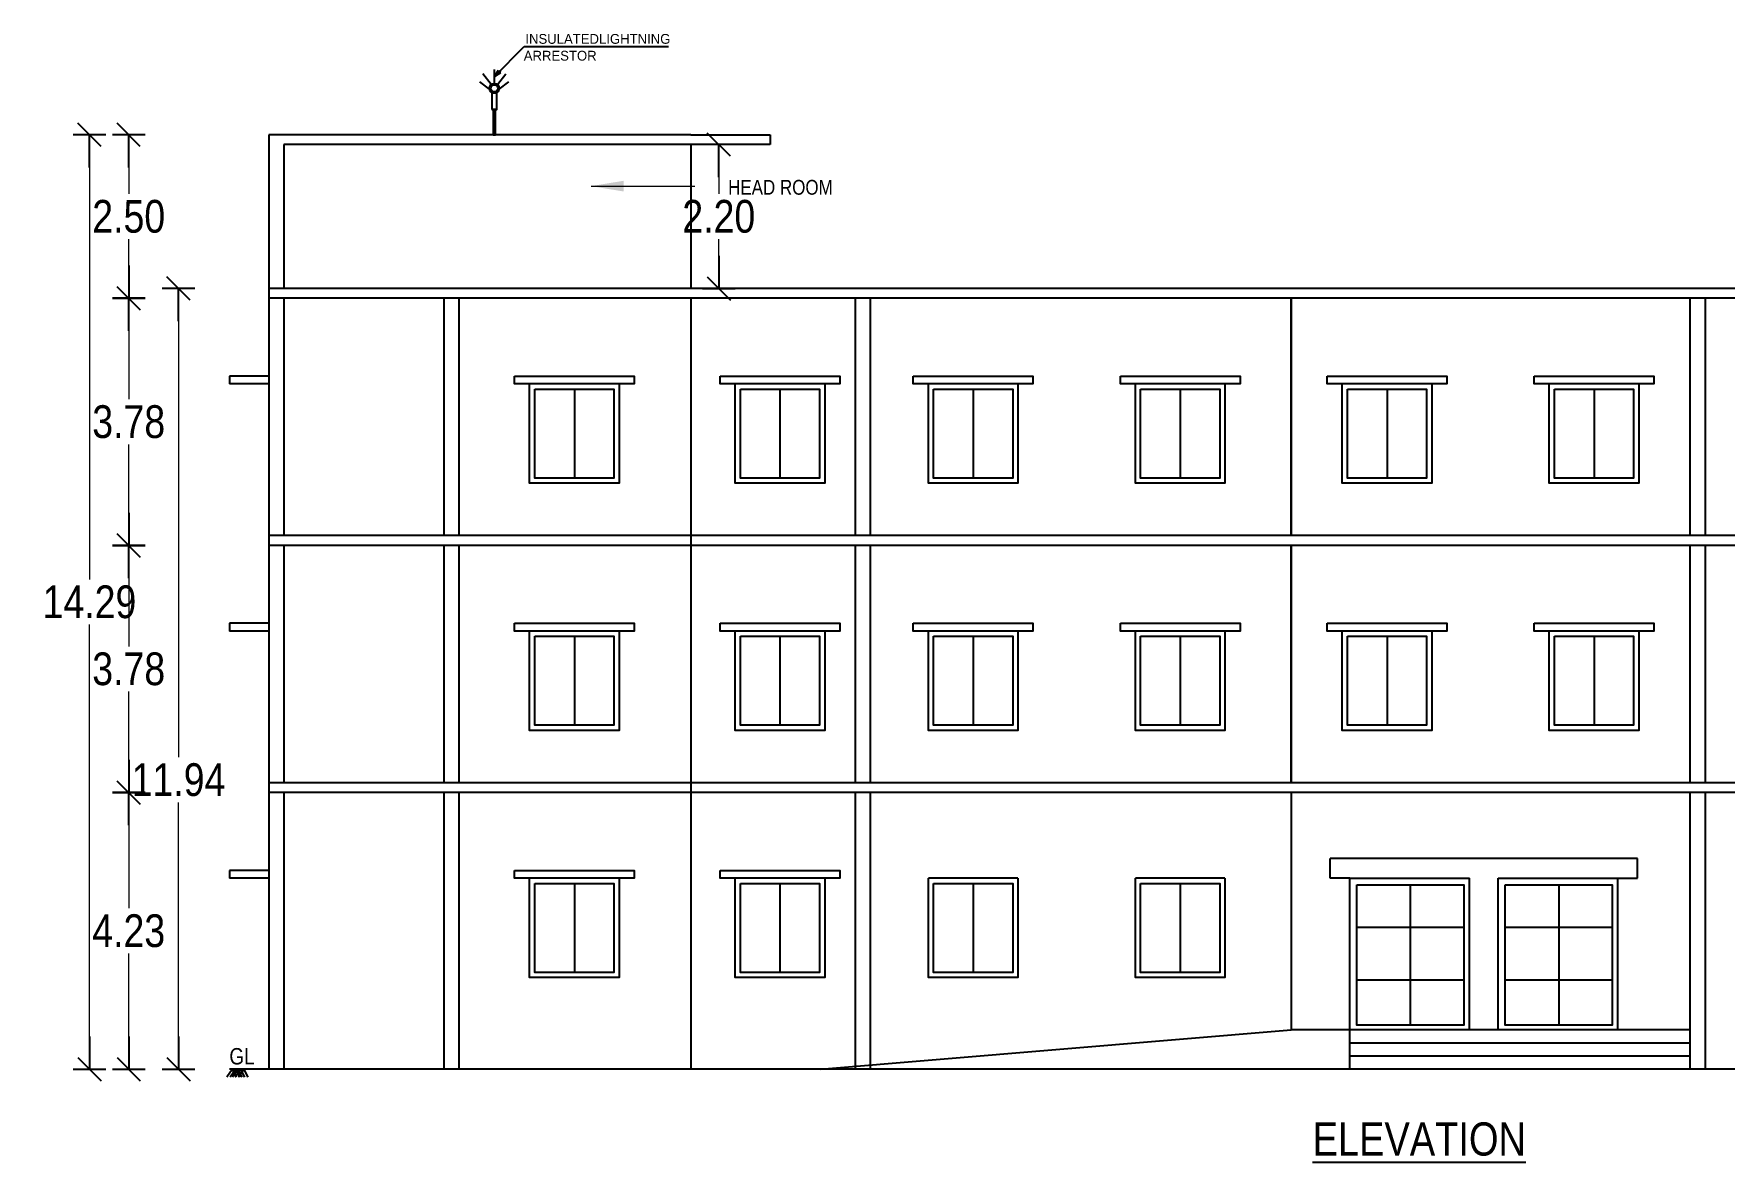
# Model space of a CAD drawing. Header units: metres. Extents: x 54 to 366, y 88 to 219.
# Drawn here: x 318.62 to 344.47, y 193.3 to 210.56 of the extents above; entities that cross this region are included whole.
import ezdxf

# ---------------------------------------------------------------- set-up
doc = ezdxf.new("R2010")
doc.units = ezdxf.units.M
doc.layers.get('Defpoints').update_dxf_attribs({"lineweight": 18})
for name, color, linetype in [('BLK_1_HT_OF_BLDG', 5, 'Continuous'), ('BLK_1_STAIR_HEADROOM', 1, 'Continuous'), ('DOOR', 252, 'Continuous'), ('ED', 7, 'Continuous'), ('HATCH', 15, 'Continuous'), ('STEPS', 233, 'Continuous')]:
    doc.layers.add(name, color=color, linetype=linetype)
doc.styles.add('style1', font='ARIALN.TTF', dxfattribs={"height": 0.5})
doc.styles.add('USA TEXT', font='GOTHIC.TTF')
doc.dimstyles.new('11', dxfattribs={"dimtxt": 0.5, "dimasz": 0.5, "dimexe": 0.18, "dimexo": 0.0625, "dimgap": 0.09, "dimtad": 0, "dimtih": 1, "dimtoh": 1, "dimzin": 0, "dimdsep": 46, "dimtxsty": 'style1', "dimblk": 'AR', "dimcen": 0.09, "dimse1": 1, "dimse2": 1, "dimclrd": 256, "dimadec": 0, "dimazin": 0, "dimtfac": 0.7, "dimtofl": 0, "dimtmove": 0, "dimatfit": 3, "dimfxl": 0, "dimfrac": 1, "dimtolj": 1, "dimtzin": 0, "dimlwd": 20, "dimarcsym": 0})

# ---------------------------------------------------------------- blocks, each defined once
blk = doc.blocks.new('AR')
for p, q in [((-1, 0), (0, 0)), ((-0.354, -0.354), (0.354, 0.354)), ((0, -0.5), (0, 0.5))]:
    blk.add_line(p, q)
blk = doc.blocks.new('*D93')
at = {"layer": 'BLK_1_HT_OF_BLDG', "lineweight": 20}
for p, q in [((320.829, 206.162), (320.829, 199.493)), ((320.829, 195.222), (320.829, 198.802))]:
    blk.add_line(p, q, dxfattribs=at)
at = {"layer": 'Defpoints', "color": 0}
for p in [(320.829, 206.662), (322.208, 206.662), (322.208, 194.722)]:
    blk.add_point(p, dxfattribs=at)
at = {"layer": 'BLK_1_HT_OF_BLDG', "lineweight": 20, "xscale": 0.5, "yscale": 0.5, "zscale": 0.5}
for p, rotation in [((320.829, 206.662), 90), ((320.829, 194.722), 270)]:
    blk.add_blockref('AR', p, dxfattribs=dict(at, rotation=rotation))
at = {"layer": 'BLK_1_HT_OF_BLDG', "color": 0, "insert": (320.829, 199.147), "char_height": 0.5, "attachment_point": 5, "style": 'style1'}
blk.add_mtext('\\A1;11.94', dxfattribs=at)
blk = doc.blocks.new('*D94')
at = {"layer": 'BLK_1_STAIR_HEADROOM', "lineweight": 20}
for p, q in [((329.092, 208.362), (329.092, 208.107)), ((329.092, 207.162), (329.092, 207.416))]:
    blk.add_line(p, q, dxfattribs=at)
at = {"layer": 'Defpoints', "color": 0}
for p in [(328.662, 208.862), (329.092, 208.862), (328.662, 206.662)]:
    blk.add_point(p, dxfattribs=at)
at = {"layer": 'BLK_1_STAIR_HEADROOM', "lineweight": 20, "xscale": 0.5, "yscale": 0.5, "zscale": 0.5}
for p, rotation in [((329.092, 208.862), 90), ((329.092, 206.662), 270)]:
    blk.add_blockref('AR', p, dxfattribs=dict(at, rotation=rotation))
at = {"layer": 'BLK_1_STAIR_HEADROOM', "color": 0, "insert": (329.092, 207.762), "char_height": 0.5, "attachment_point": 5, "style": 'style1'}
blk.add_mtext('\\A1;2.20', dxfattribs=at)
blk = doc.blocks.new('*D95')
at = {"layer": 'Defpoints', "color": 0}
for p in [(320.067, 198.952), (322.208, 198.952), (322.208, 194.722)]:
    blk.add_point(p, dxfattribs=at)
at = {"layer": 'ED', "lineweight": 20}
for p, q in [((320.067, 198.452), (320.067, 197.182)), ((320.067, 195.222), (320.067, 196.491))]:
    blk.add_line(p, q, dxfattribs=at)
at = {"layer": 'ED', "lineweight": 20, "xscale": 0.5, "yscale": 0.5, "zscale": 0.5}
for p, rotation in [((320.067, 198.952), 90), ((320.067, 194.722), 270)]:
    blk.add_blockref('AR', p, dxfattribs=dict(at, rotation=rotation))
at = {"layer": 'ED', "color": 0, "insert": (320.067, 196.837), "char_height": 0.5, "attachment_point": 5, "style": 'style1'}
blk.add_mtext('\\A1;4.23', dxfattribs=at)
blk = doc.blocks.new('*D96')
at = {"layer": 'Defpoints', "color": 0}
for p in [(320.067, 202.732), (322.208, 202.732), (322.208, 198.952)]:
    blk.add_point(p, dxfattribs=at)
at = {"layer": 'ED', "lineweight": 20}
for p, q in [((320.067, 202.232), (320.067, 201.187)), ((320.067, 199.452), (320.067, 200.496))]:
    blk.add_line(p, q, dxfattribs=at)
at = {"layer": 'ED', "lineweight": 20, "xscale": 0.5, "yscale": 0.5, "zscale": 0.5}
for p, rotation in [((320.067, 202.732), 90), ((320.067, 198.952), 270)]:
    blk.add_blockref('AR', p, dxfattribs=dict(at, rotation=rotation))
at = {"layer": 'ED', "color": 0, "insert": (320.067, 200.842), "char_height": 0.5, "attachment_point": 5, "style": 'style1'}
blk.add_mtext('\\A1;3.78', dxfattribs=at)
blk = doc.blocks.new('*D97')
at = {"layer": 'Defpoints', "color": 0}
for p in [(320.067, 206.512), (322.208, 206.512), (322.208, 202.732)]:
    blk.add_point(p, dxfattribs=at)
at = {"layer": 'ED', "lineweight": 20}
for p, q in [((320.067, 206.012), (320.067, 204.967)), ((320.067, 203.232), (320.067, 204.276))]:
    blk.add_line(p, q, dxfattribs=at)
at = {"layer": 'ED', "lineweight": 20, "xscale": 0.5, "yscale": 0.5, "zscale": 0.5}
for p, rotation in [((320.067, 206.512), 90), ((320.067, 202.732), 270)]:
    blk.add_blockref('AR', p, dxfattribs=dict(at, rotation=rotation))
at = {"layer": 'ED', "color": 0, "insert": (320.067, 204.622), "char_height": 0.5, "attachment_point": 5, "style": 'style1'}
blk.add_mtext('\\A1;3.78', dxfattribs=at)
blk = doc.blocks.new('*D98')
at = {"layer": 'Defpoints', "color": 0}
for p in [(320.067, 209.012), (322.208, 209.012), (322.208, 206.512)]:
    blk.add_point(p, dxfattribs=at)
at = {"layer": 'ED', "lineweight": 20}
for p, q in [((320.067, 208.512), (320.067, 208.107)), ((320.067, 207.012), (320.067, 207.416))]:
    blk.add_line(p, q, dxfattribs=at)
at = {"layer": 'ED', "lineweight": 20, "xscale": 0.5, "yscale": 0.5, "zscale": 0.5}
for p, rotation in [((320.067, 209.012), 90), ((320.067, 206.512), 270)]:
    blk.add_blockref('AR', p, dxfattribs=dict(at, rotation=rotation))
at = {"layer": 'ED', "color": 0, "insert": (320.067, 207.762), "char_height": 0.5, "attachment_point": 5, "style": 'style1'}
blk.add_mtext('\\A1;2.50', dxfattribs=at)
blk = doc.blocks.new('*D99')
at = {"layer": 'Defpoints', "color": 0}
for p in [(322.208, 209.012), (319.467, 194.722), (322.208, 194.722)]:
    blk.add_point(p, dxfattribs=at)
at = {"layer": 'ED', "lineweight": 20}
for p, q in [((319.467, 208.512), (319.467, 202.212)), ((319.467, 195.222), (319.467, 201.521))]:
    blk.add_line(p, q, dxfattribs=at)
at = {"layer": 'ED', "lineweight": 20, "xscale": 0.5, "yscale": 0.5, "zscale": 0.5}
for p, rotation in [((319.467, 209.012), 90), ((319.467, 194.722), 270)]:
    blk.add_blockref('AR', p, dxfattribs=dict(at, rotation=rotation))
at = {"layer": 'ED', "color": 0, "insert": (319.467, 201.867), "char_height": 0.5, "attachment_point": 5, "style": 'style1'}
blk.add_mtext('\\A1;14.29', dxfattribs=at)

msp = doc.modelspace()

# ---------------------------------------------------------------- hatches: boundary and pattern name
at = {"layer": 'ED'}
h = msp.add_hatch(color=256, dxfattribs=at)
h.paths.add_polyline_path([(325.728, 209.973), (325.659, 209.904), (325.756, 209.966)])
h.paths.add_polyline_path([(325.721, 210.001), (325.659, 209.904), (325.728, 209.973)])

# ---------------------------------------------------------------- linework, layer by layer
for p, q in [((322.208, 209.012), (322.208, 194.722)), ((328.662, 209.012), (322.208, 209.012)), ((328.662, 209.012), (329.878, 209.012)), ((329.878, 209.012), (329.878, 208.862)), ((322.438, 208.862), (322.438, 206.662)), ((328.662, 208.862), (322.438, 208.862)), ((328.662, 208.862), (328.662, 206.662)), ((329.878, 208.862), (328.662, 208.862)), ((362.798, 206.662), (322.208, 206.662)), ((362.798, 206.512), (322.208, 206.512)), ((322.438, 206.512), (322.438, 202.882)), ((324.892, 202.882), (324.892, 206.512)), ((325.122, 202.882), (325.122, 206.512)), ((328.662, 206.512), (328.662, 194.722)), ((331.182, 202.882), (331.182, 206.512)), ((331.412, 202.882), (331.412, 206.512)), ((337.848, 206.512), (337.848, 202.882)), ((337.848, 202.882), (337.848, 206.512)), ((343.948, 202.882), (343.948, 206.512)), ((344.178, 206.512), (344.178, 202.882)), ((321.608, 205.322), (321.608, 205.202)), ((322.208, 205.322), (321.608, 205.322)), ((322.208, 205.202), (321.608, 205.202)), ((327.568, 205.202), (326.198, 205.202)), ((326.883, 205.122), (326.883, 203.762)), ((330.713, 205.202), (329.343, 205.202)), ((330.028, 205.122), (330.028, 203.762)), ((333.667, 205.202), (332.297, 205.202)), ((333.667, 205.202), (332.297, 205.202)), ((332.982, 205.122), (332.982, 203.762)), ((336.834, 205.202), (335.464, 205.202)), ((336.834, 205.202), (335.464, 205.202)), ((336.149, 205.122), (336.149, 203.762)), ((339.997, 205.202), (338.627, 205.202)), ((339.997, 205.202), (338.627, 205.202)), ((339.312, 205.122), (339.312, 203.762)), ((343.164, 205.202), (341.794, 205.202)), ((343.164, 205.202), (341.794, 205.202)), ((342.479, 205.122), (342.479, 203.762)), ((362.798, 202.882), (322.208, 202.882)), ((362.798, 202.732), (322.208, 202.732)), ((322.438, 202.732), (322.438, 199.102)), ((324.892, 199.102), (324.892, 202.732)), ((325.122, 199.102), (325.122, 202.732)), ((331.182, 199.102), (331.182, 202.732)), ((331.412, 199.102), (331.412, 202.732)), ((337.848, 202.732), (337.848, 199.102)), ((337.848, 199.102), (337.848, 202.732)), ((343.948, 199.102), (343.948, 202.732)), ((344.178, 202.732), (344.178, 199.102)), ((321.608, 201.542), (321.608, 201.422)), ((322.208, 201.542), (321.608, 201.542)), ((322.208, 201.422), (321.608, 201.422)), ((327.568, 201.422), (326.198, 201.422)), ((330.713, 201.422), (329.343, 201.422)), ((333.667, 201.422), (332.297, 201.422)), ((333.667, 201.422), (332.297, 201.422)), ((336.834, 201.422), (335.464, 201.422)), ((336.834, 201.422), (335.464, 201.422)), ((339.997, 201.422), (338.627, 201.422)), ((339.997, 201.422), (338.627, 201.422)), ((343.164, 201.422), (341.794, 201.422)), ((343.164, 201.422), (341.794, 201.422)), ((326.883, 201.342), (326.883, 199.982)), ((330.028, 201.342), (330.028, 199.982)), ((332.982, 201.342), (332.982, 199.982)), ((336.149, 201.342), (336.149, 199.982)), ((339.312, 201.342), (339.312, 199.982)), ((342.479, 201.342), (342.479, 199.982)), ((362.798, 199.102), (322.208, 199.102)), ((362.798, 198.952), (322.208, 198.952)), ((322.438, 198.952), (322.438, 194.722)), ((324.892, 194.722), (324.892, 198.952)), ((325.122, 194.722), (325.122, 198.952)), ((331.182, 194.722), (331.182, 198.952)), ((331.412, 194.722), (331.412, 198.952)), ((337.848, 198.952), (337.848, 195.322)), ((343.948, 194.722), (343.948, 198.952)), ((344.178, 198.952), (344.178, 194.722)), ((343.142, 197.942), (338.442, 197.942)), ((338.442, 197.642), (338.442, 197.942)), ((343.142, 197.642), (343.142, 197.942)), ((321.608, 197.762), (321.608, 197.642)), ((322.208, 197.762), (321.608, 197.762)), ((322.208, 197.642), (321.608, 197.642)), ((327.568, 197.642), (326.198, 197.642)), ((326.883, 197.562), (326.883, 196.202)), ((330.713, 197.642), (329.343, 197.642)), ((330.028, 197.562), (330.028, 196.202)), ((333.667, 197.642), (332.297, 197.642)), ((332.982, 197.562), (332.982, 196.202)), ((336.834, 197.642), (335.464, 197.642)), ((336.149, 197.562), (336.149, 196.202)), ((338.742, 197.642), (338.442, 197.642)), ((338.742, 194.722), (338.742, 197.642)), ((338.742, 197.642), (340.572, 197.642)), ((340.572, 195.322), (340.572, 197.642)), ((341.012, 195.322), (341.012, 197.642)), ((341.012, 197.642), (342.842, 197.642)), ((342.842, 195.322), (342.842, 197.642)), ((342.842, 197.642), (343.142, 197.642)), ((330.648, 194.722), (337.848, 195.322)), ((338.742, 195.322), (337.848, 195.322)), ((360.188, 194.722), (321.608, 194.722)), ((321.648, 194.719), (321.71, 194.6)), ((321.7, 194.719), (321.762, 194.6)), ((321.735, 194.719), (321.797, 194.6)), ((321.777, 194.719), (321.839, 194.6)), ((321.827, 194.719), (321.889, 194.6))]:
    msp.add_line(p, q)
for points in [[(325.968, 205.322), (327.798, 205.322), (327.798, 205.202), (325.968, 205.202)], [(329.113, 205.322), (330.943, 205.322), (330.943, 205.202), (329.113, 205.202)], [(332.067, 205.322), (333.897, 205.322), (333.897, 205.202), (332.067, 205.202)], [(335.234, 205.322), (337.064, 205.322), (337.064, 205.202), (335.234, 205.202)], [(338.397, 205.322), (340.227, 205.322), (340.227, 205.202), (338.397, 205.202)], [(341.564, 205.322), (343.394, 205.322), (343.394, 205.202), (341.564, 205.202)], [(326.278, 205.122), (327.488, 205.122), (327.488, 203.762), (326.278, 203.762)], [(329.423, 205.122), (330.633, 205.122), (330.633, 203.762), (329.423, 203.762)], [(332.377, 205.122), (333.587, 205.122), (333.587, 203.762), (332.377, 203.762)], [(335.544, 205.122), (336.754, 205.122), (336.754, 203.762), (335.544, 203.762)], [(338.707, 205.122), (339.917, 205.122), (339.917, 203.762), (338.707, 203.762)], [(341.874, 205.122), (343.084, 205.122), (343.084, 203.762), (341.874, 203.762)], [(325.968, 201.542), (327.798, 201.542), (327.798, 201.422), (325.968, 201.422)], [(329.113, 201.542), (330.943, 201.542), (330.943, 201.422), (329.113, 201.422)], [(332.067, 201.542), (333.897, 201.542), (333.897, 201.422), (332.067, 201.422)], [(335.234, 201.542), (337.064, 201.542), (337.064, 201.422), (335.234, 201.422)], [(338.397, 201.542), (340.227, 201.542), (340.227, 201.422), (338.397, 201.422)], [(341.564, 201.542), (343.394, 201.542), (343.394, 201.422), (341.564, 201.422)], [(326.278, 201.342), (327.488, 201.342), (327.488, 199.982), (326.278, 199.982)], [(329.423, 201.342), (330.633, 201.342), (330.633, 199.982), (329.423, 199.982)], [(332.377, 201.342), (333.587, 201.342), (333.587, 199.982), (332.377, 199.982)], [(335.544, 201.342), (336.754, 201.342), (336.754, 199.982), (335.544, 199.982)], [(338.707, 201.342), (339.917, 201.342), (339.917, 199.982), (338.707, 199.982)], [(341.874, 201.342), (343.084, 201.342), (343.084, 199.982), (341.874, 199.982)], [(325.968, 197.762), (327.798, 197.762), (327.798, 197.642), (325.968, 197.642)], [(326.278, 197.562), (327.488, 197.562), (327.488, 196.202), (326.278, 196.202)], [(329.113, 197.762), (330.943, 197.762), (330.943, 197.642), (329.113, 197.642)], [(329.423, 197.562), (330.633, 197.562), (330.633, 196.202), (329.423, 196.202)], [(332.377, 197.562), (333.587, 197.562), (333.587, 196.202), (332.377, 196.202)], [(335.544, 197.562), (336.754, 197.562), (336.754, 196.202), (335.544, 196.202)]]:
    msp.add_lwpolyline(points, close=True)
for points in [[(327.568, 205.202), (327.568, 203.682), (326.198, 203.682), (326.198, 205.202)], [(330.713, 205.202), (330.713, 203.682), (329.343, 203.682), (329.343, 205.202)], [(333.667, 205.202), (333.667, 203.682), (332.297, 203.682), (332.297, 205.202)], [(336.834, 205.202), (336.834, 203.682), (335.464, 203.682), (335.464, 205.202)], [(339.997, 205.202), (339.997, 203.682), (338.627, 203.682), (338.627, 205.202)], [(343.164, 205.202), (343.164, 203.682), (341.794, 203.682), (341.794, 205.202)], [(327.568, 201.422), (327.568, 199.902), (326.198, 199.902), (326.198, 201.422)], [(330.713, 201.422), (330.713, 199.902), (329.343, 199.902), (329.343, 201.422)], [(333.667, 201.422), (333.667, 199.902), (332.297, 199.902), (332.297, 201.422)], [(336.834, 201.422), (336.834, 199.902), (335.464, 199.902), (335.464, 201.422)], [(339.997, 201.422), (339.997, 199.902), (338.627, 199.902), (338.627, 201.422)], [(343.164, 201.422), (343.164, 199.902), (341.794, 199.902), (341.794, 201.422)], [(327.568, 197.642), (327.568, 196.122), (326.198, 196.122), (326.198, 197.642)], [(330.713, 197.642), (330.713, 196.122), (329.343, 196.122), (329.343, 197.642)], [(333.667, 197.642), (333.667, 196.122), (332.297, 196.122), (332.297, 197.642)], [(336.834, 197.642), (336.834, 196.122), (335.464, 196.122), (335.464, 197.642)], [(321.648, 194.719), (321.567, 194.6)], [(321.7, 194.719), (321.619, 194.6)], [(321.735, 194.719), (321.654, 194.6)], [(321.777, 194.719), (321.696, 194.6)], [(321.827, 194.719), (321.746, 194.6)]]:
    msp.add_lwpolyline(points)
at = {"layer": 'DOOR'}
for p, q in [((339.668, 197.539), (339.668, 195.395)), ((341.938, 197.539), (341.938, 195.395)), ((338.848, 196.894), (340.487, 196.894)), ((341.118, 196.894), (342.757, 196.894)), ((338.848, 196.091), (340.487, 196.091)), ((341.118, 196.091), (342.757, 196.091))]:
    msp.add_line(p, q, dxfattribs=at)
for points in [[(338.848, 197.539), (340.487, 197.539), (340.487, 195.395), (338.848, 195.395)], [(341.118, 197.539), (342.757, 197.539), (342.757, 195.395), (341.118, 195.395)]]:
    msp.add_lwpolyline(points, close=True, dxfattribs=at)
at = {"layer": 'ED'}
for p, q in [((325.659, 209.904), (326.117, 210.362)), ((326.117, 210.362), (328.322, 210.362)), ((325.659, 209.904), (325.721, 210.001)), ((325.659, 209.904), (325.756, 209.966)), ((325.721, 210.001), (325.728, 209.973)), ((325.756, 209.966), (325.728, 209.973))]:
    msp.add_line(p, q, dxfattribs=at)
at = {"layer": 'ED', "color": 14}
msp.add_line((325.697, 209.648), (325.621, 209.648), dxfattribs=at)
at = {"layer": 'HATCH', "color": 14}
for p, q in [((325.659, 209.796), (325.659, 210.012)), ((325.697, 209.398), (325.621, 209.398))]:
    msp.add_line(p, q, dxfattribs=at)
for points in [[(325.611, 209.779), (325.485, 209.946)], [(325.707, 209.779), (325.833, 209.946)], [(325.586, 209.712), (325.435, 209.824)], [(325.732, 209.712), (325.883, 209.824)]]:
    msp.add_lwpolyline(points, dxfattribs=at)
for points in [[(325.621, 209.398), (325.697, 209.398), (325.697, 209.648), (325.621, 209.648)], [(325.678, 209.398), (325.64, 209.398), (325.64, 209.012), (325.678, 209.012)]]:
    msp.add_lwpolyline(points, close=True, dxfattribs=at)
for radius in [0.0741, 0.0538]:
    msp.add_circle((325.659, 209.722), radius, dxfattribs=at)
at = {"layer": 'STEPS'}
for p, q in [((343.948, 195.322), (338.742, 195.322)), ((343.948, 195.122), (338.742, 195.122)), ((343.948, 194.922), (338.742, 194.922))]:
    msp.add_line(p, q, dxfattribs=at)

# ---------------------------------------------------------------- texts
at = {"linetype": 'Continuous', "style": 'USA TEXT'}
for s, p in [('INSULATEDLIGHTNING ', (326.134, 210.404)), ('ARRESTOR', (326.109, 210.147))]:
    msp.add_text(s, height=0.15, dxfattribs=at).set_placement(p)
at = {"lineweight": 15, "style": 'style1'}
msp.add_text('HEAD ROOM', height=0.2264, dxfattribs=at).set_placement((329.235, 208.096))
at = {"style": 'style1'}
for s, height, p in [('GL', 0.2509, (321.607, 194.794)), ('%%UELEVATION', 0.50753, (338.174, 193.401))]:
    msp.add_text(s, height=height, dxfattribs=at).set_placement(p)

# ---------------------------------------------------------------- dimensions: what is measured, and where the dimension line sits
at = {"layer": 'BLK_1_HT_OF_BLDG'}
dim = msp.add_linear_dim(base=(320.829, 206.662), p1=(322.208, 194.722), p2=(322.208, 206.662), angle=90, dimstyle='11', override={"dimpost": '\\X'}, dxfattribs=at)
dim.commit()
dim.dimension.update_dxf_attribs({"geometry": '*D93', "text_midpoint": (320.829, 199.147), "dimtype": 160})
at = {"layer": 'BLK_1_STAIR_HEADROOM', "color": 1}
dim = msp.add_linear_dim(base=(329.092, 208.862), p1=(328.662, 206.662), p2=(328.662, 208.862), angle=90, dimstyle='11', override={"dimpost": '\\X'}, dxfattribs=at)
dim.commit()
dim.dimension.update_dxf_attribs({"geometry": '*D94', "text_midpoint": (329.092, 207.762)})
at = {"layer": 'ED'}
for base, p1, p2, override, picture, middle in [((319.467, 194.722), (322.208, 209.012), (322.208, 194.722), {"dimpost": '\\X'}, '*D99', (319.467, 201.867)), ((320.067, 209.012), (322.208, 206.512), (322.208, 209.012), {"dimpost": '\\X', "dimtmove": 1}, '*D98', (320.067, 207.762)), ((320.067, 206.512), (322.208, 202.732), (322.208, 206.512), {"dimpost": '\\X', "dimtmove": 1}, '*D97', (320.067, 204.622)), ((320.067, 202.732), (322.208, 198.952), (322.208, 202.732), {"dimpost": '\\X', "dimtmove": 1}, '*D96', (320.067, 200.842)), ((320.067, 198.952), (322.208, 194.722), (322.208, 198.952), {"dimpost": '\\X'}, '*D95', (320.067, 196.837))]:
    dim = msp.add_linear_dim(base=base, p1=p1, p2=p2, angle=90, dimstyle='11', override=override, dxfattribs=at)
    dim.commit()
    dim.dimension.update_dxf_attribs({"geometry": picture, "text_midpoint": middle})

# ---------------------------------------------------------------- leaders
msp.add_leader([(327.138, 208.227), (328.725, 208.227)], dimstyle='11', override={"dimgap": 0.09, "dimtad": 0, "dimfxl": 3, "dimfxlon": 1, "dimarcsym": 1})

doc.saveas('drawing.dxf')
